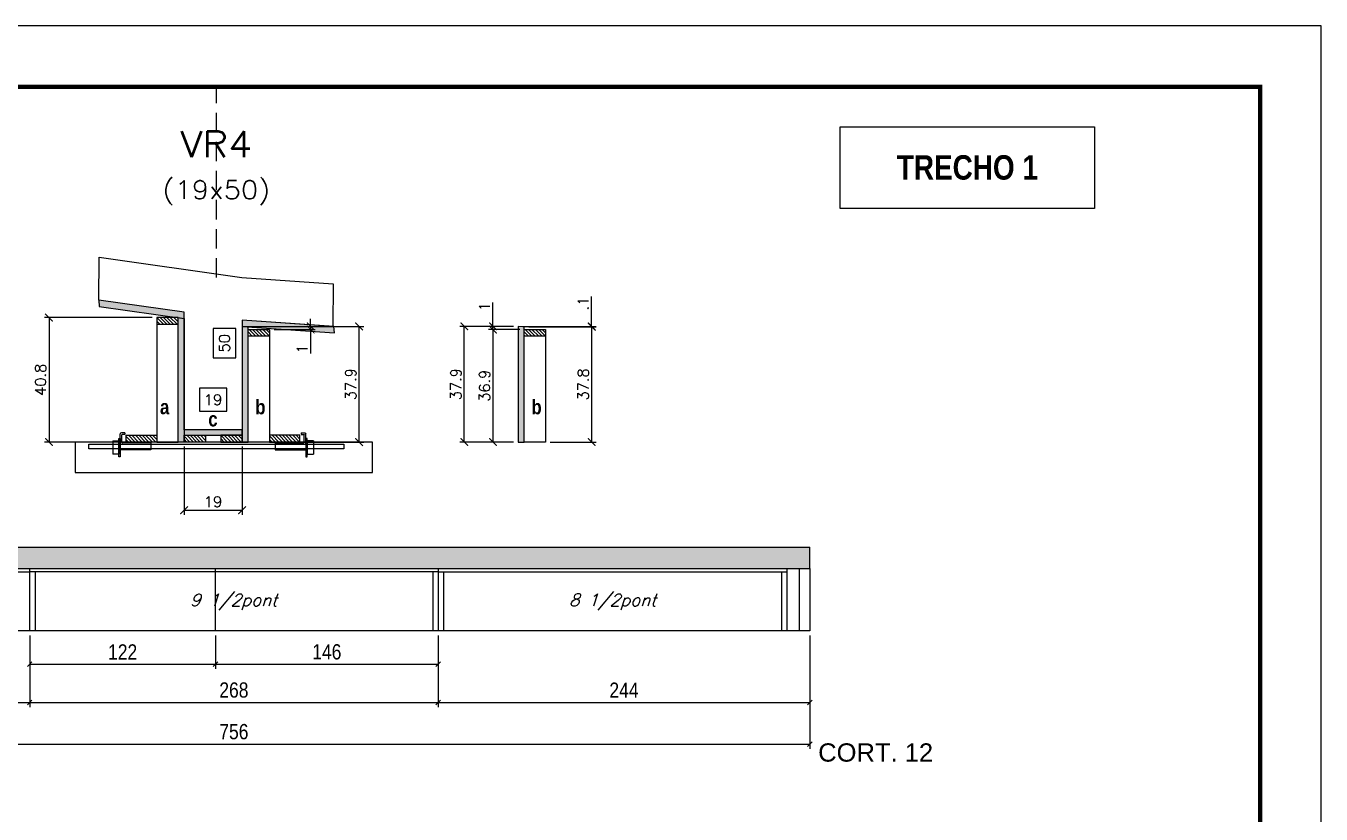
# Model space of a CAD drawing. Extents: x 0 to 6325, y 5574 to 19307.
# Drawn here: x 2220 to 3070, y 7256 to 7773 of the extents above; entities that cross this region are included whole.
import ezdxf
from ezdxf.enums import TextEntityAlignment as Align

# ---------------------------------------------------------------- set-up
doc = ezdxf.new("R2010")
doc.units = 0
doc.linetypes.add('DASHED', pattern=[0.75, 0.5, -0.25])
doc.linetypes.add('HIDDEN', pattern=[9.525, 6.35, -3.175])
for name, color, linetype in [('1', 1, 'Continuous'), ('5', 5, 'Continuous'), ('barrote', 251, 'Continuous'), ('COTA', 241, 'Continuous'), ('Cota Seção (2x)', 4, 'Continuous'), ('detalhes', 4, 'Continuous'), ('Hachura', 253, 'Continuous'), ('NOMENCLATURA', 7, 'Continuous'), ('Painéis', 200, 'Continuous'), ('presilha', 1, 'Continuous'), ('SARR_2.2x7', 40, 'Continuous'), ('SARR_3.5x7', 81, 'Continuous'), ('texto', 7, 'Continuous'), ('Texto de Titulo', 7, 'Continuous'), ('Texto Qtd Sarr', 242, 'Continuous')]:
    doc.layers.add(name, color=color, linetype=linetype)
for name, color, linetype, lineweight in [('CONCRETO', 251, 'Continuous', 25), ('Folhas', 255, 'Continuous', 9), ('Madeira', 126, 'Continuous', 18), ('SARRAFO DE PRESSAO', 251, 'DASHED', 9), ('SCO-___-LAJ', 2, 'Continuous', 0), ('Texto Seção', 7, 'Continuous', 15)]:
    doc.layers.add(name, color=color, linetype=linetype, lineweight=lineweight)
doc.styles.add('COTA TECNICA', font='techl___.ttf', dxfattribs={"height": 10})
doc.styles.add('ROMANC', font='techb___.ttf', dxfattribs={"height": 2.5})
doc.styles.add('Romans', font='romans.shx')
doc.styles.get("Standard").update_dxf_attribs({"font": 'arial.ttf'})
doc.styles.add('TECNICA', font='techb___.ttf', dxfattribs={"height": 10})
doc.dimstyles.new('Cota Seção (2x)', dxfattribs={"dimtxt": 7, "dimasz": 5, "dimexe": 3, "dimexo": 3, "dimgap": 2, "dimtad": 3, "dimdec": 1, "dimlfac": 0.5, "dimzin": 12, "dimdsep": 46, "dimtxsty": 'Romans', "dimblk": 'ARCHTICK', "dimcen": 0, "dimclrd": 4, "dimclre": 4, "dimclrt": 1, "dimadec": 1, "dimazin": 3, "dimtfac": 1, "dimtdec": 1, "dimtmove": 0, "dimatfit": 3, "dimldrblk": 'OBLIQUE', "dimfxl": 1, "dimtolj": 1, "dimtzin": 12, "dimarcsym": 0})
doc.dimstyles.new('Cota Seção interna', dxfattribs={"dimtxt": 7, "dimasz": 6, "dimexe": 0.18, "dimexo": 2, "dimgap": -4, "dimtad": 3, "dimdec": 1, "dimlfac": 0.5, "dimzin": 12, "dimdsep": 46, "dimtxsty": 'Romans', "dimblk": 'ARCHTICK', "dimcen": 0.09, "dimse1": 1, "dimse2": 1, "dimsd1": 1, "dimsd2": 1, "dimclrd": 180, "dimclre": 5, "dimclrt": 1, "dimadec": 0, "dimazin": 3, "dimtfac": 1, "dimtdec": 1, "dimtofl": 0, "dimtmove": 0, "dimatfit": 3, "dimldrblk": 'ARCHTICK', "dimfxl": 1, "dimtolj": 1, "dimtzin": 0, "dimarcsym": 0})
doc.dimstyles.new('PAINEL', dxfattribs={"dimtxt": 10, "dimasz": 3, "dimexe": 3, "dimexo": 3, "dimgap": 3, "dimtad": 1, "dimdec": 1, "dimzin": 12, "dimdsep": 46, "dimtxsty": 'COTA TECNICA', "dimblk1": 'OBLIQUE', "dimblk2": 'OBLIQUE', "dimsah": 1, "dimcen": 0.9, "dimclrd": 4, "dimclre": 4, "dimclrt": 240, "dimadec": 1, "dimazin": 3, "dimtfac": 1, "dimtdec": 1, "dimtmove": 0, "dimatfit": 3, "dimfxl": 1, "dimtolj": 1, "dimtzin": 12, "dimarcsym": 0})
pattern_1 = [(315, (25280.4202, -729.8197), (1.12253202, 1.12253202), [])]

# ---------------------------------------------------------------- blocks, each defined once
blk = doc.blocks.new('9999999999')
at = {"layer": 'Folhas'}
blk.add_lwpolyline([(98138.98, 34190.21), (99623.98, 34190.21), (99623.98, 35240.21), (98138.98, 35240.21)], close=True, dxfattribs=at)
at = {"layer": 'Folhas', "color": 30, "const_width": 3}
blk.add_lwpolyline([(98213.98, 34230.21), (99583.98, 34230.21), (99583.98, 35200.21), (98213.98, 35200.21)], close=True, dxfattribs=at)
blk = doc.blocks.new('titulo1')
at = {"layer": 'Defpoints', "color": 252, "linetype": 'HIDDEN', "ltscale": 2}
blk.add_line((0, 0), (0, 125), dxfattribs=at)
at = {"layer": 'Defpoints', "style": 'Romans', "oblique": 15}
blk.add_attdef('FOLHA', text='', height=10, dxfattribs=at).set_placement((0, 15.58), align=Align.MIDDLE_CENTER)
at = {"layer": 'Texto Qtd Sarr', "color": 3, "style": 'Romans', "oblique": 15}
for tag, height, p in [('TITULO', 17, (0, 71.45)), ('SEÇÃO', 12, (0, 41.55))]:
    blk.add_attdef(tag, text='', height=height, dxfattribs=at).set_placement(p, align=Align.MIDDLE_CENTER)
blk = doc.blocks.new('_ArchTick')
at = {"color": 0, "linetype": 'ByBlock', "const_width": 0.15}
blk.add_lwpolyline([(-0.5, -0.5), (0.5, 0.5)], dxfattribs=at)
blk = doc.blocks.new('*D2899')
at = {"layer": 'COTA', "color": 4, "lineweight": -2, "transparency": 16777216}
for p, q in [((2364.8, 7575.71), (2441.67, 7575.71)), ((2438.67, 7499.82), (2438.67, 7575.71)), ((2398.4, 7499.82), (2441.67, 7499.82))]:
    blk.add_line(p, q, dxfattribs=at)
at = {"layer": 'Defpoints', "color": 0, "transparency": 16777216}
for p in [(2361.8, 7575.71), (2438.67, 7575.71), (2395.4, 7499.82)]:
    blk.add_point(p, dxfattribs=at)
at = {"layer": 'COTA', "color": 4, "lineweight": -2, "transparency": 16777216, "xscale": 5, "yscale": 5, "zscale": 5}
for p, rotation in [((2438.67, 7575.71), 90), ((2438.67, 7499.82), 270)]:
    blk.add_blockref('_ArchTick', p, dxfattribs=dict(at, rotation=rotation))
at = {"layer": 'COTA', "color": 1, "transparency": 16777216, "insert": (2433.17, 7537.77), "char_height": 7, "attachment_point": 5, "rotation": 90, "style": 'Romans'}
blk.add_mtext('\\A1;37.9', dxfattribs=at)
blk = doc.blocks.new('_Oblique')
at = {"layer": '1', "color": 0, "lineweight": -2}
blk.add_line((-0.5, -0.5), (0.5, 0.5), dxfattribs=at)
blk = doc.blocks.new('*D2900')
at = {"layer": 'Cota Seção (2x)', "color": 180, "lineweight": -2, "transparency": 16777216}
for p, q in [((2357.8, 7574.3), (2342.8, 7574.3)), ((2342.8, 7574.3), (2342.8, 7554.97)), ((2357.8, 7554.97), (2357.8, 7574.3)), ((2342.8, 7554.97), (2357.8, 7554.97))]:
    blk.add_line(p, q, dxfattribs=at)
at = {"layer": 'Defpoints', "color": 0, "transparency": 16777216}
for p in [(2361.8, 7607.82), (2366.79, 7607.82), (2361.8, 7507.82)]:
    blk.add_point(p, dxfattribs=at)
at = {"layer": 'Cota Seção (2x)', "color": 1, "transparency": 16777216, "insert": (2350.3, 7564.63), "char_height": 7, "attachment_point": 5, "rotation": 90, "style": 'Romans'}
blk.add_mtext('\\A1;50', dxfattribs=at)
blk = doc.blocks.new('*D2901')
at = {"layer": 'COTA', "color": 4, "lineweight": -2, "transparency": 16777216}
for p, q in [((2302.8, 7581.47), (2232.14, 7581.47)), ((2235.14, 7581.47), (2235.14, 7499.82)), ((2287.2, 7499.82), (2232.14, 7499.82))]:
    blk.add_line(p, q, dxfattribs=at)
at = {"layer": 'Defpoints', "color": 0, "transparency": 16777216}
for p in [(2305.8, 7581.47), (2235.14, 7499.82), (2290.2, 7499.82)]:
    blk.add_point(p, dxfattribs=at)
at = {"layer": 'COTA', "color": 4, "lineweight": -2, "transparency": 16777216, "xscale": 5, "yscale": 5, "zscale": 5}
for p, rotation in [((2235.14, 7581.47), 90), ((2235.14, 7499.82), 270)]:
    blk.add_blockref('_ArchTick', p, dxfattribs=dict(at, rotation=rotation))
at = {"layer": 'COTA', "color": 1, "transparency": 16777216, "insert": (2229.64, 7540.65), "char_height": 7, "attachment_point": 5, "rotation": 90, "style": 'Romans'}
blk.add_mtext('\\A1;40.8', dxfattribs=at)
blk = doc.blocks.new('PRESILHA METÁLICA 1')
at = {"layer": 'presilha'}
for p, q in [((0, 13), (6, 13)), ((0, 13), (0, 0)), ((6, 15.5), (7.5, 15.5)), ((6, -2.5), (6, 15.5)), ((6, 13), (6, 0)), ((7.5, 10.6), (7.5, 19.9)), ((7.5, 15.5), (7.5, -2.5)), ((12, 21), (8.6, 21)), ((9, 11.6), (9, 18.9)), ((12, 19.5), (9.6, 19.5)), ((12, 21), (12, 19.5)), ((6, 0), (0, 0)), ((37.5, 4.1), (7.5, 4.1)), ((37.5, 11), (9.6, 11)), ((37.5, 11), (37.5, 4.1)), ((7.5, -2.5), (6, -2.5))]:
    blk.add_line(p, q, dxfattribs=at)
for centre, radius, start, end in [((8.6, 19.9), 1.14, 90, 180), ((9.6, 18.9), 0.57, 90, 180), ((9.6, 11.6), 0.57, 180, 270)]:
    blk.add_arc(centre, radius, start, end, dxfattribs=at)
blk = doc.blocks.new('*D2902')
at = {"layer": 'COTA', "color": 4, "lineweight": -2, "transparency": 16777216}
for p, q in [((2323.8, 7496.82), (2323.8, 7452.1)), ((2361.8, 7496.82), (2361.8, 7452.1)), ((2323.8, 7455.1), (2361.8, 7455.1))]:
    blk.add_line(p, q, dxfattribs=at)
at = {"layer": 'Defpoints', "color": 0, "transparency": 16777216}
for p in [(2323.8, 7499.82), (2361.8, 7499.82), (2361.8, 7455.1)]:
    blk.add_point(p, dxfattribs=at)
at = {"layer": 'COTA', "color": 4, "lineweight": -2, "transparency": 16777216, "xscale": 5, "yscale": 5, "zscale": 5, "rotation": 180}
blk.add_blockref('_ArchTick', (2323.8, 7455.1), dxfattribs=at)
at = {"layer": 'COTA', "color": 4, "lineweight": -2, "transparency": 16777216, "xscale": 5, "yscale": 5, "zscale": 5}
blk.add_blockref('_ArchTick', (2361.8, 7455.1), dxfattribs=at)
at = {"layer": 'COTA', "color": 1, "transparency": 16777216, "insert": (2342.8, 7460.6), "char_height": 7, "attachment_point": 5, "style": 'Romans'}
blk.add_mtext('\\A1;19', dxfattribs=at)
blk = doc.blocks.new('*D2903')
at = {"layer": 'Cota Seção (2x)', "color": 180, "lineweight": -2, "transparency": 16777216}
for p, q in [((2351.8, 7535.05), (2333.8, 7535.05)), ((2333.8, 7535.05), (2333.8, 7520.05)), ((2351.8, 7520.05), (2351.8, 7535.05)), ((2333.8, 7520.05), (2351.8, 7520.05))]:
    blk.add_line(p, q, dxfattribs=at)
at = {"layer": 'Defpoints', "color": 0, "transparency": 16777216}
for p in [(2323.8, 7516.05), (2361.8, 7516.05), (2361.8, 7516.05)]:
    blk.add_point(p, dxfattribs=at)
at = {"layer": 'Cota Seção (2x)', "color": 1, "transparency": 16777216, "insert": (2342.8, 7527.55), "char_height": 7, "attachment_point": 5, "style": 'Romans'}
blk.add_mtext('\\A1;19', dxfattribs=at)
blk = doc.blocks.new('*D2904')
at = {"layer": 'COTA', "color": 4, "lineweight": -2, "transparency": 16777216}
for p, q in [((2364.8, 7575.71), (2409.85, 7575.71)), ((2406.85, 7575.71), (2406.85, 7580.71)), ((2406.85, 7575.71), (2406.85, 7573.66)), ((2382.8, 7573.66), (2409.85, 7573.66)), ((2406.85, 7573.66), (2406.85, 7558))]:
    blk.add_line(p, q, dxfattribs=at)
at = {"layer": 'Defpoints', "color": 0, "transparency": 16777216}
for p in [(2361.8, 7575.71), (2379.8, 7573.66), (2406.85, 7573.66)]:
    blk.add_point(p, dxfattribs=at)
at = {"layer": 'COTA', "color": 4, "lineweight": -2, "transparency": 16777216, "xscale": 5, "yscale": 5, "zscale": 5}
for p, rotation in [((2406.85, 7575.71), 270), ((2406.85, 7573.66), 90)]:
    blk.add_blockref('_ArchTick', p, dxfattribs=dict(at, rotation=rotation))
at = {"layer": 'COTA', "color": 1, "transparency": 16777216, "insert": (2401.35, 7560.83), "char_height": 7, "attachment_point": 5, "rotation": 90, "style": 'Romans'}
blk.add_mtext('\\A1;1', dxfattribs=at)
blk = doc.blocks.new('*D2923')
at = {"layer": 'COTA', "color": 4, "lineweight": -2, "transparency": 16777216}
for p, q in [((2540.03, 7575.71), (2504.67, 7575.71)), ((2507.67, 7499.82), (2507.67, 7575.71)), ((2540.03, 7499.82), (2504.67, 7499.82))]:
    blk.add_line(p, q, dxfattribs=at)
at = {"layer": 'Defpoints', "color": 0, "transparency": 16777216}
for p in [(2507.67, 7575.71), (2543.03, 7575.71), (2543.03, 7499.82)]:
    blk.add_point(p, dxfattribs=at)
at = {"layer": 'COTA', "color": 4, "lineweight": -2, "transparency": 16777216, "xscale": 5, "yscale": 5, "zscale": 5}
for p, rotation in [((2507.67, 7575.71), 90), ((2507.67, 7499.82), 270)]:
    blk.add_blockref('_ArchTick', p, dxfattribs=dict(at, rotation=rotation))
at = {"layer": 'COTA', "color": 1, "transparency": 16777216, "insert": (2502.17, 7537.77), "char_height": 7, "attachment_point": 5, "rotation": 90, "style": 'Romans'}
blk.add_mtext('\\A1;37.9', dxfattribs=at)
blk = doc.blocks.new('*D2924')
at = {"layer": 'COTA', "color": 4, "lineweight": -2, "transparency": 16777216}
for p, q in [((2591.27, 7575.71), (2591.27, 7595.38)), ((2546.03, 7575.71), (2594.27, 7575.71)), ((2549.99, 7575.44), (2594.27, 7575.44)), ((2591.27, 7575.44), (2591.27, 7575.71)), ((2591.27, 7575.44), (2591.27, 7570.44))]:
    blk.add_line(p, q, dxfattribs=at)
at = {"layer": 'Defpoints', "color": 0, "transparency": 16777216}
for p in [(2543.03, 7575.71), (2546.99, 7575.44), (2591.27, 7575.71)]:
    blk.add_point(p, dxfattribs=at)
at = {"layer": 'COTA', "color": 4, "lineweight": -2, "transparency": 16777216, "xscale": 5, "yscale": 5, "zscale": 5}
for p, rotation in [((2591.27, 7575.71), 270), ((2591.27, 7575.44), 90)]:
    blk.add_blockref('_ArchTick', p, dxfattribs=dict(at, rotation=rotation))
at = {"layer": 'COTA', "color": 1, "transparency": 16777216, "insert": (2585.77, 7590.55), "char_height": 7, "attachment_point": 5, "rotation": 90, "style": 'Romans'}
blk.add_mtext('\\A1;.1', dxfattribs=at)
blk = doc.blocks.new('*D2925')
at = {"layer": 'COTA', "color": 4, "lineweight": -2, "transparency": 16777216}
for p, q in [((2549.99, 7575.44), (2594.27, 7575.44)), ((2591.27, 7575.44), (2591.27, 7499.82)), ((2564.03, 7499.82), (2594.27, 7499.82))]:
    blk.add_line(p, q, dxfattribs=at)
at = {"layer": 'Defpoints', "color": 0, "transparency": 16777216}
for p in [(2546.99, 7575.44), (2561.03, 7499.82), (2591.27, 7499.82)]:
    blk.add_point(p, dxfattribs=at)
at = {"layer": 'COTA', "color": 4, "lineweight": -2, "transparency": 16777216, "xscale": 5, "yscale": 5, "zscale": 5}
for p, rotation in [((2591.27, 7575.44), 90), ((2591.27, 7499.82), 270)]:
    blk.add_blockref('_ArchTick', p, dxfattribs=dict(at, rotation=rotation))
at = {"layer": 'COTA', "color": 1, "transparency": 16777216, "insert": (2585.77, 7537.63), "char_height": 7, "attachment_point": 5, "rotation": 90, "style": 'Romans'}
blk.add_mtext('\\A1;37.8', dxfattribs=at)
blk = doc.blocks.new('*D2926')
at = {"layer": 'COTA', "color": 4, "lineweight": -2, "transparency": 16777216}
for p, q in [((2526.49, 7575.71), (2526.49, 7591.38)), ((2540.03, 7575.71), (2523.49, 7575.71)), ((2526.49, 7573.66), (2526.49, 7575.71)), ((2544.03, 7573.66), (2523.49, 7573.66)), ((2526.49, 7573.66), (2526.49, 7568.66))]:
    blk.add_line(p, q, dxfattribs=at)
at = {"layer": 'Defpoints', "color": 0, "transparency": 16777216}
for p in [(2526.49, 7575.71), (2543.03, 7575.71), (2547.03, 7573.66)]:
    blk.add_point(p, dxfattribs=at)
at = {"layer": 'COTA', "color": 4, "lineweight": -2, "transparency": 16777216, "xscale": 5, "yscale": 5, "zscale": 5}
for p, rotation in [((2526.49, 7575.71), 270), ((2526.49, 7573.66), 90)]:
    blk.add_blockref('_ArchTick', p, dxfattribs=dict(at, rotation=rotation))
at = {"layer": 'COTA', "color": 1, "transparency": 16777216, "insert": (2520.99, 7588.55), "char_height": 7, "attachment_point": 5, "rotation": 90, "style": 'Romans'}
blk.add_mtext('\\A1;1', dxfattribs=at)
blk = doc.blocks.new('*D2927')
at = {"layer": 'COTA', "color": 4, "lineweight": -2, "transparency": 16777216}
for p, q in [((2544.03, 7573.66), (2523.49, 7573.66)), ((2526.49, 7573.66), (2526.49, 7499.82)), ((2540.03, 7499.82), (2523.49, 7499.82))]:
    blk.add_line(p, q, dxfattribs=at)
at = {"layer": 'Defpoints', "color": 0, "transparency": 16777216}
for p in [(2547.03, 7573.66), (2526.49, 7499.82), (2543.03, 7499.82)]:
    blk.add_point(p, dxfattribs=at)
at = {"layer": 'COTA', "color": 4, "lineweight": -2, "transparency": 16777216, "xscale": 5, "yscale": 5, "zscale": 5}
for p, rotation in [((2526.49, 7573.66), 90), ((2526.49, 7499.82), 270)]:
    blk.add_blockref('_ArchTick', p, dxfattribs=dict(at, rotation=rotation))
at = {"layer": 'COTA', "color": 1, "transparency": 16777216, "insert": (2520.99, 7536.74), "char_height": 7, "attachment_point": 5, "rotation": 90, "style": 'Romans'}
blk.add_mtext('\\A1;36.9', dxfattribs=at)
blk = doc.blocks.new('*D4096')
at = {"layer": 'COTA', "color": 4, "lineweight": -2, "transparency": 16777216}
for p, q in [((1978.47, 7372.99), (1978.47, 7325.93)), ((2222.47, 7372.99), (2222.47, 7325.93)), ((1978.47, 7328.93), (2222.47, 7328.93))]:
    blk.add_line(p, q, dxfattribs=at)
at = {"layer": 'Defpoints', "color": 0, "transparency": 16777216}
for p in [(1978.47, 7375.99), (2222.47, 7375.99), (2222.47, 7328.93)]:
    blk.add_point(p, dxfattribs=at)
at = {"layer": 'COTA', "color": 4, "lineweight": -2, "transparency": 16777216, "xscale": 3, "yscale": 3, "zscale": 3, "rotation": 180}
blk.add_blockref('_Oblique', (1978.47, 7328.93), dxfattribs=at)
at = {"layer": 'COTA', "color": 4, "lineweight": -2, "transparency": 16777216, "xscale": 3, "yscale": 3, "zscale": 3}
blk.add_blockref('_Oblique', (2222.47, 7328.93), dxfattribs=at)
at = {"layer": 'COTA', "color": 240, "transparency": 16777216, "insert": (2100.47, 7337.01), "char_height": 10, "attachment_point": 5, "style": 'COTA TECNICA'}
blk.add_mtext('\\A1;244', dxfattribs=at)
blk = doc.blocks.new('*D4097')
at = {"layer": 'COTA', "color": 4, "lineweight": -2, "transparency": 16777216}
for p, q in [((2222.47, 7372.99), (2222.47, 7325.93)), ((2490.47, 7372.99), (2490.47, 7325.93)), ((2222.47, 7328.93), (2490.47, 7328.93))]:
    blk.add_line(p, q, dxfattribs=at)
at = {"layer": 'Defpoints', "color": 0, "transparency": 16777216}
for p in [(2222.47, 7375.99), (2490.47, 7375.99), (2490.47, 7328.93)]:
    blk.add_point(p, dxfattribs=at)
at = {"layer": 'COTA', "color": 4, "lineweight": -2, "transparency": 16777216, "xscale": 3, "yscale": 3, "zscale": 3, "rotation": 180}
blk.add_blockref('_Oblique', (2222.47, 7328.93), dxfattribs=at)
at = {"layer": 'COTA', "color": 4, "lineweight": -2, "transparency": 16777216, "xscale": 3, "yscale": 3, "zscale": 3}
blk.add_blockref('_Oblique', (2490.47, 7328.93), dxfattribs=at)
at = {"layer": 'COTA', "color": 240, "transparency": 16777216, "insert": (2356.47, 7337.06), "char_height": 10, "attachment_point": 5, "style": 'COTA TECNICA'}
blk.add_mtext('\\A1;268', dxfattribs=at)
blk = doc.blocks.new('*D4098')
at = {"layer": 'COTA', "color": 4, "lineweight": -2, "transparency": 16777216}
for p, q in [((2490.47, 7372.99), (2490.47, 7325.93)), ((2734.47, 7372.99), (2734.47, 7325.93)), ((2490.47, 7328.93), (2734.47, 7328.93))]:
    blk.add_line(p, q, dxfattribs=at)
at = {"layer": 'Defpoints', "color": 0, "transparency": 16777216}
for p in [(2490.47, 7375.99), (2734.47, 7375.99), (2734.47, 7328.93)]:
    blk.add_point(p, dxfattribs=at)
at = {"layer": 'COTA', "color": 4, "lineweight": -2, "transparency": 16777216, "xscale": 3, "yscale": 3, "zscale": 3, "rotation": 180}
blk.add_blockref('_Oblique', (2490.47, 7328.93), dxfattribs=at)
at = {"layer": 'COTA', "color": 4, "lineweight": -2, "transparency": 16777216, "xscale": 3, "yscale": 3, "zscale": 3}
blk.add_blockref('_Oblique', (2734.47, 7328.93), dxfattribs=at)
at = {"layer": 'COTA', "color": 240, "transparency": 16777216, "insert": (2612.47, 7337.01), "char_height": 10, "attachment_point": 5, "style": 'COTA TECNICA'}
blk.add_mtext('\\A1;244', dxfattribs=at)
blk = doc.blocks.new('*D4099')
at = {"layer": 'COTA', "color": 4, "lineweight": -2, "transparency": 16777216}
for p, q in [((1978.47, 7372.99), (1978.47, 7298.63)), ((2734.47, 7372.99), (2734.47, 7298.63)), ((1978.47, 7301.63), (2734.47, 7301.63))]:
    blk.add_line(p, q, dxfattribs=at)
at = {"layer": 'Defpoints', "color": 0, "transparency": 16777216}
for p in [(1978.47, 7375.99), (2734.47, 7375.99), (2734.47, 7301.63)]:
    blk.add_point(p, dxfattribs=at)
at = {"layer": 'COTA', "color": 4, "lineweight": -2, "transparency": 16777216, "xscale": 3, "yscale": 3, "zscale": 3, "rotation": 180}
blk.add_blockref('_Oblique', (1978.47, 7301.63), dxfattribs=at)
at = {"layer": 'COTA', "color": 4, "lineweight": -2, "transparency": 16777216, "xscale": 3, "yscale": 3, "zscale": 3}
blk.add_blockref('_Oblique', (2734.47, 7301.63), dxfattribs=at)
at = {"layer": 'COTA', "color": 240, "transparency": 16777216, "insert": (2356.47, 7309.74), "char_height": 10, "attachment_point": 5, "style": 'COTA TECNICA'}
blk.add_mtext('\\A1;756', dxfattribs=at)
blk = doc.blocks.new('*D4100')
at = {"layer": 'COTA', "color": 4, "lineweight": -2, "transparency": 16777216}
for p, q in [((2222.47, 7372.99), (2222.47, 7351.02)), ((2344.47, 7372.99), (2344.47, 7351.02)), ((2222.47, 7354.02), (2344.47, 7354.02))]:
    blk.add_line(p, q, dxfattribs=at)
at = {"layer": 'Defpoints', "color": 0, "transparency": 16777216}
for p in [(2222.47, 7375.99), (2344.47, 7375.99), (2344.47, 7354.02)]:
    blk.add_point(p, dxfattribs=at)
at = {"layer": 'COTA', "color": 4, "lineweight": -2, "transparency": 16777216, "xscale": 3, "yscale": 3, "zscale": 3, "rotation": 180}
blk.add_blockref('_Oblique', (2222.47, 7354.02), dxfattribs=at)
at = {"layer": 'COTA', "color": 4, "lineweight": -2, "transparency": 16777216, "xscale": 3, "yscale": 3, "zscale": 3}
blk.add_blockref('_Oblique', (2344.47, 7354.02), dxfattribs=at)
at = {"layer": 'COTA', "color": 240, "transparency": 16777216, "insert": (2283.47, 7362.08), "char_height": 10, "attachment_point": 5, "style": 'COTA TECNICA'}
blk.add_mtext('\\A1;122', dxfattribs=at)
blk = doc.blocks.new('*D2929')
at = {"layer": 'COTA', "color": 4, "lineweight": -2, "transparency": 16777216}
for p, q in [((2344.47, 7372.99), (2344.47, 7351.02)), ((2490.47, 7372.99), (2490.47, 7351.02)), ((2344.47, 7354.02), (2490.47, 7354.02))]:
    blk.add_line(p, q, dxfattribs=at)
at = {"layer": 'Defpoints', "color": 0, "transparency": 16777216}
for p in [(2344.47, 7375.99), (2490.47, 7375.99), (2490.47, 7354.02)]:
    blk.add_point(p, dxfattribs=at)
at = {"layer": 'COTA', "color": 4, "lineweight": -2, "transparency": 16777216, "xscale": 3, "yscale": 3, "zscale": 3, "rotation": 180}
blk.add_blockref('_Oblique', (2344.47, 7354.02), dxfattribs=at)
at = {"layer": 'COTA', "color": 4, "lineweight": -2, "transparency": 16777216, "xscale": 3, "yscale": 3, "zscale": 3}
blk.add_blockref('_Oblique', (2490.47, 7354.02), dxfattribs=at)
at = {"layer": 'COTA', "color": 240, "transparency": 16777216, "insert": (2417.47, 7362.12), "char_height": 10, "attachment_point": 5, "style": 'COTA TECNICA'}
blk.add_mtext('\\A1;146', dxfattribs=at)

msp = doc.modelspace()

# ---------------------------------------------------------------- hatches: boundary and pattern name
at = {"layer": 'COTA'}
h = msp.add_hatch(dxfattribs=at)
h.set_pattern_fill('AR-CONC', color=256, scale=0.03)
h.set_pattern_definition([(50, (1715.6012, 1232.2063), (5.46554, -0.4781726), [0.5715, -6.2865]), (355, (1715.601, 1232.2063), (-1.0573026, 5.7317054), [0.4572, -5.0292175]), (100.45144, (1716.0567, 1232.1665), (4.4082374, 5.2535326), [0.4857003, -5.3427073]), (46.1842, (1715.601, 1233.73), (8.132371, -1.26127), [0.85725, -9.42975]), (96.63556, (1716.279, 1233.625), (7.122124, 7.422784), [0.728551, -8.014068]), (351.18415, (1715.601, 1233.73), (7.122124, 7.422784), [0.685799, -7.543792]), (21, (1716.3632, 1233.3493), (4.5484317, -3.067956), [0.5715, -6.2865]), (326, (1716.363, 1233.3493), (1.854061, 5.525639), [0.4572, -5.0292]), (71.451445, (1716.7423, 1233.0937), (6.4024926, 2.457683), [0.4857003, -5.342698]), (37.5, (1715.6012, 1232.2063), (0.0926581, 2.53665117), [0, -4.96824, 0, -5.1054, 0, -5.04825]), (7.5, (1715.6012, 1232.2063), (2.0045899, 3.0054172), [0, -2.91084, 0, -4.85394, 0, -1.92405]), (327.5, (1713.902, 1232.2063), (4.06771786, -0.1718623), [0, -1.905, 0, -5.9436, 0, -7.8867]), (317.5, (1713.14, 1232.2063), (4.4438754, 0.7627947), [0, -2.4765, 0, -3.94716, 0, -5.6007])])
h.paths.add_polyline_path([(2733.97, 7430.79), (1978.47, 7430.79), (1978.47, 7416.79), (2733.97, 7416.79)])
at = {"layer": 'Hachura'}
h = msp.add_hatch(color=256, dxfattribs=at)
h.dxf.hatch_style = 1
h.paths.add_polyline_path([(2323.8, 7580.9), (2323.8, 7584.94), (2267.82, 7592.89), (2267.99, 7588.83)])
h = msp.add_hatch(dxfattribs=at)
h.set_pattern_fill('ANSI31', color=256, scale=0.5, angle=270, style=0)
h.set_pattern_definition([(315, (25280.4202, -726.1739), (1.12253202, 1.12253202), [])])
h.paths.add_polyline_path([(2319.8, 7577.07), (2319.8, 7581.47), (2305.8, 7581.47), (2305.8, 7577.07)])
h = msp.add_hatch(color=256, dxfattribs=at)
h.dxf.hatch_style = 1
h.paths.add_polyline_path([(2319.8, 7581.47), (2323.8, 7580.9), (2323.8, 7499.82), (2319.8, 7499.82)])
h = msp.add_hatch(color=256, dxfattribs=at)
h.dxf.hatch_style = 1
h.paths.add_polyline_path([(2422.4, 7571.5), (2422.05, 7575.54), (2361.8, 7579.76), (2361.8, 7575.71)])
h = msp.add_hatch(color=256, dxfattribs=at)
h.dxf.hatch_style = 1
h.paths.add_polyline_path([(2365.76, 7575.44), (2361.8, 7575.71), (2361.8, 7499.82), (2365.8, 7499.82)])
h = msp.add_hatch(color=256, dxfattribs=at)
h.dxf.hatch_style = 1
h.paths.add_polyline_path([(2546.99, 7575.44), (2543.03, 7575.71), (2543.03, 7499.82), (2547.03, 7499.82)])
h = msp.add_hatch(dxfattribs=at)
h.set_pattern_fill('ANSI31', color=256, scale=0.5, angle=270, style=0)
h.set_pattern_definition([(315, (25280.4202, -733.9805), (1.12253202, 1.12253202), [])])
h.paths.add_polyline_path([(2365.8, 7569.26), (2365.8, 7573.66), (2379.8, 7573.66), (2379.8, 7569.26)])
h = msp.add_hatch(dxfattribs=at)
h.set_pattern_fill('ANSI31', color=256, scale=0.5, angle=270, style=0)
h.set_pattern_definition([(315, (25461.6487, -733.9805), (1.12253202, 1.12253202), [])])
h.paths.add_polyline_path([(2547.03, 7569.26), (2547.03, 7573.66), (2561.03, 7573.66), (2561.03, 7569.26)])
h = msp.add_hatch(color=256, dxfattribs=at)
h.dxf.hatch_style = 1
h.paths.add_polyline_path([(2361.8, 7504.22), (2361.8, 7507.82), (2323.8, 7507.82), (2323.8, 7504.22)])
h = msp.add_hatch(dxfattribs=at)
h.set_pattern_fill('ANSI31', color=256, scale=0.5, angle=270, style=0)
h.set_pattern_definition([(315, (25280.4202, -729.8197), (1.12253202, 1.12253202), [])])
h.paths.add_polyline_path([(2285.8, 7499.82), (2285.8, 7504.22), (2305.8, 7504.22), (2305.8, 7499.82)])
h = msp.add_hatch(dxfattribs=at)
h.set_pattern_fill('ANSI31', color=256, scale=0.5, angle=270, style=0)
h.set_pattern_definition(pattern_1)
h.paths.add_polyline_path([(2323.8, 7499.82), (2323.8, 7504.22), (2337.8, 7504.22), (2337.8, 7499.82)])
h = msp.add_hatch(dxfattribs=at)
h.set_pattern_fill('ANSI31', color=256, scale=0.5, angle=270, style=0)
h.set_pattern_definition(pattern_1)
h.paths.add_polyline_path([(2361.8, 7499.82), (2361.8, 7504.22), (2347.8, 7504.22), (2347.8, 7499.82)])
h = msp.add_hatch(dxfattribs=at)
h.set_pattern_fill('ANSI31', color=256, scale=0.5, angle=270, style=0)
h.set_pattern_definition(pattern_1)
h.paths.add_polyline_path([(2399.8, 7499.82), (2399.8, 7504.22), (2379.8, 7504.22), (2379.8, 7499.82)])

# ---------------------------------------------------------------- linework, layer by layer
at = {"layer": 'barrote'}
msp.add_lwpolyline([(2252.34, 7479.82), (2447.53, 7479.82), (2447.53, 7499.82), (2252.34, 7499.82)], close=True, dxfattribs=at)
at = {"layer": 'CONCRETO'}
msp.add_lwpolyline([(2361.78, 7607.83), (2421.67, 7603.63), (2421.3, 7575.59), (2361.8, 7579.76), (2361.8, 7507.82), (2323.8, 7507.82), (2323.8, 7584.94), (2267.82, 7592.89), (2268.14, 7621.13), (2361.78, 7607.83)], dxfattribs=at)
at = {"layer": 'COTA'}
for p in [(1978.47, 7430.79), (2734.47, 7416.79)]:
    msp.add_line(p, (2734.47, 7430.79), dxfattribs=at)
msp.add_lwpolyline([(2754.46, 7706.71), (2921.24, 7706.71), (2921.24, 7653.05), (2754.46, 7653.05)], close=True, dxfattribs=at)
at = {"layer": 'Madeira'}
for points in [[(2319.8, 7577.07), (2319.8, 7581.47), (2305.8, 7581.47), (2305.8, 7577.07)], [(2319.8, 7581.47), (2305.8, 7581.47), (2305.8, 7499.82), (2319.8, 7499.82)], [(2365.8, 7569.26), (2365.8, 7573.66), (2379.8, 7573.66), (2379.8, 7569.26)], [(2365.8, 7573.66), (2379.8, 7573.66), (2379.8, 7499.82), (2365.8, 7499.82)], [(2547.03, 7569.26), (2547.03, 7573.66), (2561.03, 7573.66), (2561.03, 7569.26)], [(2547.03, 7573.66), (2561.03, 7573.66), (2561.03, 7499.82), (2547.03, 7499.82)], [(2285.8, 7499.82), (2285.8, 7504.22), (2305.8, 7504.22), (2305.8, 7499.82)], [(2323.8, 7499.82), (2323.8, 7504.22), (2337.8, 7504.22), (2337.8, 7499.82)], [(2361.8, 7499.82), (2361.8, 7504.22), (2347.8, 7504.22), (2347.8, 7499.82)], [(2399.8, 7499.82), (2399.8, 7504.22), (2379.8, 7504.22), (2379.8, 7499.82)]]:
    msp.add_lwpolyline(points, close=True, dxfattribs=at)
at = {"layer": 'Painéis', "linetype": 'ByBlock'}
for p, q in [((1978.47, 7416.79), (2734.47, 7416.79)), ((2222.47, 7375.99), (2222.47, 7416.79)), ((2344.47, 7375.99), (2344.47, 7416.79)), ((2490.47, 7416.79), (2490.47, 7375.99)), ((2734.47, 7416.79), (2734.47, 7375.99)), ((2734.47, 7375.99), (1978.47, 7375.99))]:
    msp.add_line(p, q, dxfattribs=at)
at = {"layer": 'Painéis'}
for points in [[(2323.8, 7580.9), (2323.8, 7584.94), (2267.82, 7592.89), (2267.99, 7588.83)], [(2319.8, 7581.47), (2323.8, 7580.9), (2323.8, 7499.82), (2319.8, 7499.82)], [(2422.4, 7571.5), (2422.05, 7575.54), (2361.8, 7579.76), (2361.8, 7575.71)], [(2365.76, 7575.44), (2361.8, 7575.71), (2361.8, 7499.82), (2365.8, 7499.82)], [(2546.99, 7575.44), (2543.03, 7575.71), (2543.03, 7499.82), (2547.03, 7499.82)], [(2361.8, 7504.22), (2361.8, 7507.82), (2323.8, 7507.82), (2323.8, 7504.22)]]:
    msp.add_lwpolyline(points, close=True, dxfattribs=at)
at = {"layer": 'SARR_2.2x7', "linetype": 'Continuous'}
for p, q in [((1993.47, 7414.59), (2222.47, 7414.59)), ((2490.47, 7414.59), (2222.47, 7414.59)), ((2490.47, 7414.59), (2719.47, 7414.59)), ((2727.47, 7416.79), (2727.47, 7375.99))]:
    msp.add_line(p, q, dxfattribs=at)
at = {"layer": 'SARR_3.5x7'}
for p, q in [((2225.97, 7414.59), (2225.97, 7375.99)), ((2486.97, 7414.59), (2486.97, 7375.99)), ((2493.97, 7414.59), (2493.97, 7375.99)), ((2715.97, 7414.59), (2715.97, 7375.99)), ((2719.47, 7416.79), (2719.47, 7375.99))]:
    msp.add_line(p, q, dxfattribs=at)
at = {"layer": 'SCO-___-LAJ', "color": 1}
msp.add_lwpolyline([(2261.35, 7498.49), (2428.65, 7498.49), (2428.65, 7495.29), (2261.35, 7495.29)], close=True, dxfattribs=at)

# ---------------------------------------------------------------- block references
at = {"layer": 'presilha', "yscale": 0.6666666666666666, "zscale": 0.6666666666666666}
for p, xscale in [((2276.93, 7491.86), 0.6666666666666666), ((2408.67, 7491.86), -0.6666666666666666)]:
    msp.add_blockref('PRESILHA METÁLICA 1', p, dxfattribs=dict(at, xscale=xscale))
at = {"layer": 'SARRAFO DE PRESSAO', "color": 6, "linetype": 'ByBlock'}
msp.add_blockref('9999999999', (-96553.98, -27467.38), dxfattribs=at)
at = {"layer": 'Texto Seção'}
ref = msp.add_blockref('titulo1', (2345, 7607.82), dxfattribs=at)
ref.add_attrib('TITULO', 'VR4', dxfattribs={"layer": 'Texto de Titulo', "color": 7, "height": 17, "style": 'Romans', "width": 1.1}).set_placement((2345, 7695.32), align=Align.MIDDLE_CENTER)
ref.add_attrib('SEÇÃO', '(19x50)', dxfattribs={"layer": 'Texto de Titulo', "color": 7, "height": 12, "style": 'Romans', "width": 1.1}).set_placement((2345, 7665.32), align=Align.MIDDLE_CENTER)

# ---------------------------------------------------------------- texts
at = {"layer": '5', "linetype": 'Continuous'}
msp.add_text('CORT. 12', height=12, rotation=0.00004, dxfattribs=at).set_placement((2739.94, 7290.13))
at = {"layer": 'detalhes', "style": 'TECNICA'}
for s, p in [('a', (2307.97, 7518.02)), ('b', (2370.51, 7518.01)), ('b', (2551.74, 7518.01)), ('c', (2339.67, 7510.06))]:
    msp.add_text(s, height=9.6, dxfattribs=at).set_placement(p)
at = {"layer": 'NOMENCLATURA', "color": 2, "insert": (2837.85, 7679.88), "char_height": 16, "attachment_point": 5, "style": 'ROMANC'}
msp.add_mtext('TRECHO 1', dxfattribs=at)
at = {"layer": 'texto', "color": 2, "char_height": 8, "attachment_point": 5, "style": 'Romans'}
for s, insert in [('{\\Q19;\\C256;9 1/2pont}', (2356.22, 7394.84)), ('{\\Q19;\\C256;8 1/2pont}', (2604.97, 7394.84))]:
    msp.add_mtext(s, dxfattribs=dict(at, insert=insert))

# ---------------------------------------------------------------- dimensions: what is measured, and where the dimension line sits
at = {"layer": 'COTA'}
for base, p1, p2, picture, middle in [((2526.49, 7575.71), (2547.03, 7573.66), (2543.03, 7575.71), '*D2926', (2520.99, 7588.55)), ((2591.27, 7575.71), (2546.99, 7575.44), (2543.03, 7575.71), '*D2924', (2585.77, 7590.55)), ((2235.14, 7499.82), (2305.8, 7581.47), (2290.2, 7499.82), '*D2901', (2229.64, 7540.65)), ((2406.85, 7573.66), (2361.8, 7575.71), (2379.8, 7573.66), '*D2904', (2401.35, 7560.83)), ((2438.67, 7575.71), (2395.4, 7499.82), (2361.8, 7575.71), '*D2899', (2433.17, 7537.77)), ((2507.67, 7575.71), (2543.03, 7499.82), (2543.03, 7575.71), '*D2923', (2502.17, 7537.77)), ((2526.49, 7499.82), (2547.03, 7573.66), (2543.03, 7499.82), '*D2927', (2520.99, 7536.74)), ((2591.27, 7499.82), (2546.99, 7575.44), (2561.03, 7499.82), '*D2925', (2585.77, 7537.63))]:
    dim = msp.add_linear_dim(base=base, p1=p1, p2=p2, angle=90, dimstyle='Cota Seção (2x)', dxfattribs=at)
    dim.commit()
    dim.dimension.update_dxf_attribs({"geometry": picture, "text_midpoint": middle})
for base, p1, p2, dimstyle, picture, middle in [((2361.8, 7455.1), (2323.8, 7499.82), (2361.8, 7499.82), 'Cota Seção (2x)', '*D2902', (2342.8, 7460.6)), ((2222.47, 7328.93), (1978.47, 7375.99), (2222.47, 7375.99), 'PAINEL', '*D4096', (2100.47, 7337.01)), ((2734.47, 7301.63), (1978.47, 7375.99), (2734.47, 7375.99), 'PAINEL', '*D4099', (2356.47, 7309.74)), ((2490.47, 7328.93), (2222.47, 7375.99), (2490.47, 7375.99), 'PAINEL', '*D4097', (2356.47, 7337.06)), ((2344.47, 7354.02), (2222.47, 7375.99), (2344.47, 7375.99), 'PAINEL', '*D4100', (2283.47, 7362.08)), ((2490.47, 7354.02), (2344.47, 7375.99), (2490.47, 7375.99), 'PAINEL', '*D2929', (2417.47, 7362.12)), ((2734.47, 7328.93), (2490.47, 7375.99), (2734.47, 7375.99), 'PAINEL', '*D4098', (2612.47, 7337.01))]:
    dim = msp.add_linear_dim(base=base, p1=p1, p2=p2, dimstyle=dimstyle, dxfattribs=at)
    dim.commit()
    dim.dimension.update_dxf_attribs({"geometry": picture, "text_midpoint": middle})
at = {"layer": 'Cota Seção (2x)'}
dim = msp.add_linear_dim(base=(2361.8, 7607.82), p1=(2361.8, 7507.82), p2=(2366.79, 7607.82), angle=90, dimstyle='Cota Seção interna', dxfattribs=at)
dim.commit()
dim.dimension.update_dxf_attribs({"geometry": '*D2900', "text_midpoint": (2361.8, 7564.63), "dimtype": 160})
dim = msp.add_linear_dim(base=(2361.8, 7516.05), p1=(2323.8, 7516.05), p2=(2361.8, 7516.05), dimstyle='Cota Seção interna', dxfattribs=at)
dim.commit()
dim.dimension.update_dxf_attribs({"geometry": '*D2903', "text_midpoint": (2342.8, 7516.05), "dimtype": 160})

doc.saveas('drawing.dxf')
